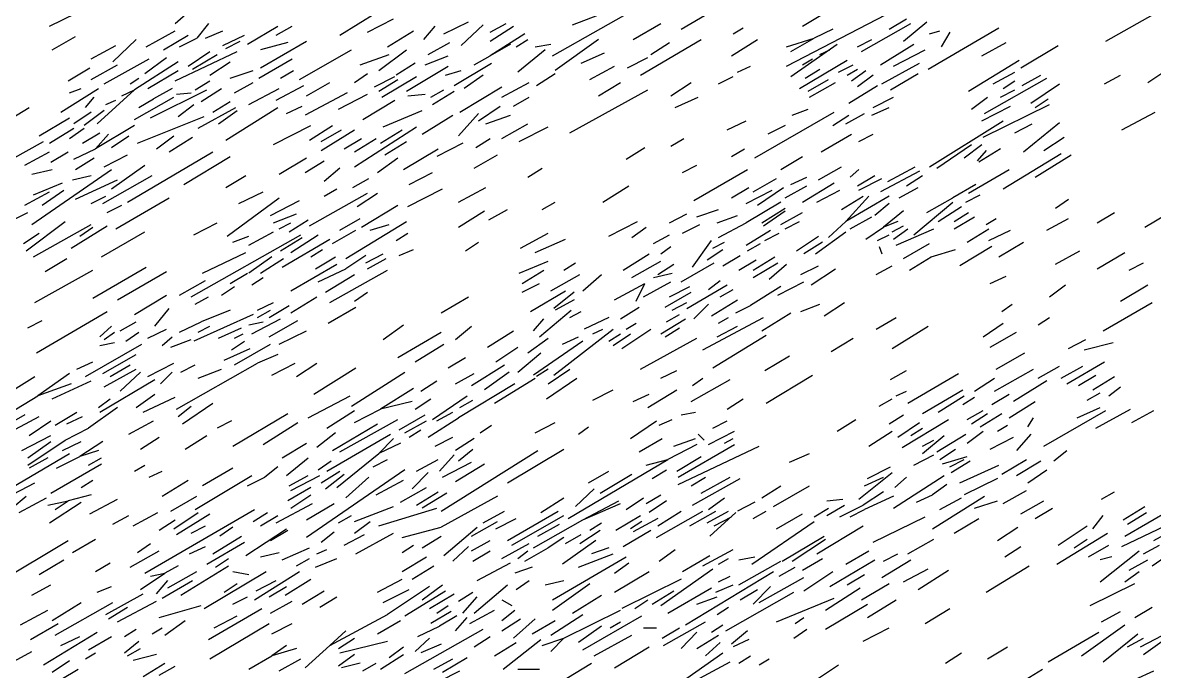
# Model space of a CAD drawing. Extents: x 0 to 599, y 0 to 600.
# Drawn here: x 76.6 to 219.8, y 316.1 to 398.3 of the extents above; entities that cross this region are included whole.
import ezdxf

# ---------------------------------------------------------------- set-up
doc = ezdxf.new("R2010")
doc.units = 0
doc.header["$MEASUREMENT"] = 0
doc.layers.add('LIMESTONE_FSET1', color=166, linetype='CONTINUOUS')

msp = doc.modelspace()

# ---------------------------------------------------------------- linework, layer by layer
at = {"layer": 'LIMESTONE_FSET1'}
for p, q in [((79.94, 397.82), (86.71, 401.19)), ((159.88, 397.44), (167.2, 401.75)), ((95.85, 398.19), (98.23, 400.25)), ((116.71, 396.69), (123.66, 401)), ((143.6, 394.07), (155.85, 401)), ((146.16, 398), (152.01, 400.25)), ((213.66, 395.94), (220.61, 399.88)), ((100.06, 398.19), (98.6, 396.32)), ((120.18, 397.07), (123.48, 398.75)), ((129.88, 396.88), (132.99, 398.38)), ((135.73, 397.07), (137.74, 398.19)), ((153.84, 396.13), (157.32, 398.19)), ((173.23, 392.76), (185.85, 399.31)), ((175.24, 397.82), (177.99, 399.5)), ((182.74, 394.63), (188.96, 398.19)), ((186.22, 397.44), (188.41, 398.75)), ((188.05, 395.94), (190.98, 398.38)), ((92.2, 395.2), (95.85, 397.25)), ((99.7, 396.32), (101.89, 397.25)), ((105, 395.57), (108.84, 397.82)), ((108.66, 396.69), (110.67, 397.82)), ((122.74, 395.2), (126.04, 397.25)), ((127.32, 396.13), (128.78, 397.82)), ((132.07, 395.38), (134.82, 398)), ((135.73, 395.94), (138.66, 397.82)), ((140.12, 396.88), (135.73, 394.07)), ((166.46, 396.88), (167.74, 397.63)), ((179.09, 397.44), (176.71, 396.32)), ((191.16, 392.39), (200.12, 397.63)), ((191.34, 396.88), (192.62, 397.25)), ((193.9, 397.07), (192.8, 395.2)), ((80.3, 394.82), (83.23, 396.51)), ((85.24, 393.7), (88.35, 395.38)), ((87.99, 393.32), (90.91, 396.13)), ((94.39, 394.82), (97.5, 396.69)), ((96.4, 395.2), (98.6, 396.32)), ((101.89, 395.38), (104.63, 396.69)), ((102.26, 395.01), (104.09, 395.94)), ((106.65, 392.57), (112.5, 395.94)), ((110.12, 395.76), (106.65, 394.82)), ((127.87, 394.26), (130.61, 395.76)), ((138.29, 395.57), (135.73, 394.07)), ((139.02, 395.2), (140.49, 396.13)), ((141.4, 395.2), (143.41, 395.57)), ((149.45, 396.13), (143.96, 392.2)), ((154.76, 391.64), (162.44, 396.13)), ((156.04, 394.26), (158.41, 395.76)), ((166.28, 394.07), (169.57, 396.13)), ((173.23, 395.2), (176.71, 396.32)), ((173.78, 394.63), (176.71, 396.32)), ((173.78, 391.45), (179.63, 395.57)), ((182.2, 395.2), (184.02, 396.13)), ((185.12, 392.95), (189.33, 395.57)), ((197.93, 394.07), (201.04, 395.76)), ((202.87, 392.57), (207.62, 395.38)), ((95.85, 390.89), (103.72, 394.63)), ((97.5, 392.76), (100.24, 394.63)), ((98.05, 392.39), (101.16, 394.26)), ((111.59, 391.08), (118.17, 394.82)), ((119.27, 392.95), (122.93, 394.26)), ((121.65, 392.2), (125.12, 394.82)), ((127.5, 392.95), (130.43, 394.07)), ((133.72, 392.95), (135.73, 394.07)), ((142.68, 394.82), (139.21, 392.01)), ((147.26, 393.14), (150.18, 394.45)), ((177.44, 394.26), (178.72, 394.82)), ((186.77, 392.76), (190.79, 394.82)), ((82.32, 390.89), (85.06, 392.57)), ((85.24, 391.08), (88.54, 392.95)), ((86.89, 390.51), (92.56, 393.7)), ((96.22, 393.32), (90.73, 389.77)), ((92.01, 391.83), (94.76, 393.88)), ((100.24, 391.64), (102.8, 393.32)), ((106.46, 391.26), (110.67, 393.7)), ((126.22, 393.14), (123.84, 391.64)), ((125.12, 389.58), (130.43, 392.76)), ((131.16, 390.33), (135.91, 393.14)), ((148.35, 391.08), (151.46, 392.76)), ((153.11, 392.57), (155.67, 393.88)), ((167.01, 392.01), (168.66, 392.76)), ((174.88, 389.95), (180.91, 393.51)), ((175.24, 392.95), (176.52, 393.7)), ((179.82, 392.01), (181.65, 392.95)), ((185.3, 390.51), (190.06, 393.14)), ((196.28, 389.58), (202.68, 393.51)), ((218.96, 390.7), (222.62, 393.14)), ((90.18, 390.51), (91.28, 391.26)), ((92.38, 389.95), (96.22, 392.2)), ((102.8, 391.26), (105.73, 392.2)), ((109.21, 391.26), (110.85, 392.2)), ((118.54, 390.7), (120.18, 391.83)), ((121.1, 390.14), (123.66, 391.45)), ((121.65, 389.58), (124.02, 391.08)), ((122.01, 388.83), (126.4, 391.45)), ((130.06, 391.64), (132.07, 392.2)), ((134.82, 391.64), (132.44, 389.95)), ((141.59, 390.33), (143.96, 391.83)), ((164.63, 390.51), (166.46, 391.45)), ((175.61, 391.26), (177.44, 392.39)), ((175.98, 389.58), (178.54, 391.08)), ((180.91, 391.64), (182.2, 392.39)), ((181.46, 390.89), (183.29, 392.2)), ((184.21, 391.64), (182.2, 390.14)), ((186.4, 389.77), (189.88, 391.83)), ((198.29, 386.77), (206.16, 391.26)), ((199.39, 390.51), (202.13, 392.01)), ((203.05, 390.33), (205.43, 391.64)), ((213.48, 390.51), (215.49, 391.64)), ((81.4, 386.96), (86.16, 389.95)), ((82.5, 389.39), (83.96, 389.95)), ((85.98, 385.46), (90.73, 389.77)), ((89.09, 389.02), (90.73, 389.77)), ((92.74, 386.21), (99.88, 389.77)), ((95.49, 389.95), (93.11, 388.64)), ((98.41, 389.77), (100.24, 390.89)), ((99.15, 388.27), (101.71, 389.95)), ((103.35, 389.39), (105.73, 390.7)), ((105.18, 387.89), (109.02, 389.95)), ((108.66, 388.46), (112.13, 390.33)), ((112.5, 389.02), (115.43, 390.7)), ((128.23, 388.83), (129.88, 389.77)), ((131.89, 386.96), (137.2, 390.14)), ((137.2, 388.83), (140.67, 390.7)), ((145.79, 384.34), (155.67, 389.77)), ((149.45, 389.02), (152.2, 390.7)), ((158.6, 389.02), (161.16, 390.7)), ((176.16, 388.83), (179.45, 390.7)), ((181.1, 388.08), (184.76, 390.33)), ((200.3, 388.83), (202.13, 389.77)), ((200.67, 389.95), (202.13, 390.89)), ((204.15, 388.08), (207.8, 390.51)), ((84.51, 387.52), (85.61, 388.83)), ((87.07, 387.89), (88.35, 388.46)), ((90.73, 386.02), (95.67, 388.83)), ((91.28, 387.52), (93.11, 388.64)), ((96.04, 389.2), (97.87, 389.39)), ((100.61, 386.96), (102.8, 388.27)), ((117.62, 389.39), (112.32, 386.58)), ((116.52, 387.33), (120.18, 389.2)), ((119.63, 386.02), (123.66, 388.46)), ((125.3, 389.02), (127.5, 389.2)), ((128.41, 387.89), (131.16, 389.58)), ((138.66, 387.71), (140.67, 388.83)), ((159.15, 387.52), (162.07, 388.83)), ((184.21, 387.52), (186.77, 388.83)), ((196.65, 387.33), (198.66, 388.83)), ((204.7, 387.52), (206.34, 388.64)), ((71.52, 383.96), (77.38, 387.52)), ((85.24, 386.96), (83.05, 385.46)), ((86.89, 387.15), (84.33, 385.27)), ((96.22, 386.4), (98.23, 387.89)), ((98.78, 384.9), (103.54, 387.52)), ((101.34, 385.46), (103.72, 387.15)), ((102.26, 383.4), (108.84, 387.52)), ((109.94, 386.77), (111.95, 387.71)), ((122.2, 385.09), (127.13, 387.15)), ((131.71, 383.96), (134.27, 386.77)), ((134.27, 385.83), (137.01, 387.71)), ((169.21, 381.15), (179.27, 386.96)), ((173.96, 386.58), (175.98, 387.33)), ((180.73, 385.46), (183.11, 386.77)), ((184.02, 386.58), (186.22, 387.52)), ((197.93, 385.83), (201.59, 387.71)), ((198.11, 383.78), (206.52, 387.89)), ((215.67, 384.71), (219.88, 386.96)), ((78.66, 383.96), (82.5, 386.21)), ((91.1, 383.03), (99.51, 386.4)), ((127.13, 384.15), (130.98, 386.58)), ((135.18, 385.46), (138.29, 386.58)), ((137.2, 383.59), (140.49, 385.46)), ((165.73, 384.71), (168.11, 385.83)), ((179.09, 385.27), (181.1, 386.58)), ((191.34, 380.03), (200.67, 385.83)), ((202.13, 384.34), (204.33, 385.46)), ((203.23, 381.9), (207.8, 385.65)), ((79.94, 383.03), (83.05, 384.9)), ((82.5, 383.59), (84.33, 384.9)), ((84.15, 383.03), (86.34, 384.34)), ((90.73, 385.27), (85.79, 382.28)), ((85.79, 382.28), (87.44, 384.15)), ((87.8, 382.46), (90, 383.96)), ((93.48, 382.28), (95.67, 383.96)), ((108.29, 382.84), (113.05, 385.27)), ((112.87, 383.4), (115.79, 385.27)), ((114.33, 382.09), (118.54, 384.71)), ((114.33, 383.21), (116.89, 384.71)), ((118.54, 380.03), (126.4, 385.09)), ((121.83, 383.03), (124.57, 384.71)), ((139.39, 383.21), (143.05, 385.09)), ((173.05, 385.27), (170.85, 384.15)), ((177.62, 381.9), (181.46, 384.15)), ((182.38, 383.21), (184.21, 384.15)), ((75.18, 380.97), (79.21, 383.21)), ((95.12, 381.9), (98.05, 383.78)), ((117.26, 382.28), (119.45, 383.59)), ((118.54, 381.9), (121.28, 383.59)), ((122.38, 381.53), (125.12, 383.21)), ((132.26, 383.03), (128.96, 381.34)), ((133.9, 382.46), (135.73, 383.59)), ((152.93, 380.97), (155.3, 382.46)), ((158.6, 382.65), (160.24, 383.59)), ((192.26, 379.84), (196.65, 382.84)), ((195.73, 381.15), (197.93, 382.84)), ((205.79, 382.09), (208.35, 383.78)), ((76.83, 380.22), (79.94, 381.9)), ((80.12, 380.59), (82.32, 381.9)), ((83.05, 380.97), (85.79, 382.28)), ((83.23, 379.66), (85.61, 381.15)), ((86.89, 380.03), (89.82, 381.53)), ((89.82, 375.54), (100.61, 381.9)), ((96.95, 377.78), (102.8, 381.34)), ((109.02, 379.1), (112.5, 381.15)), ((121.46, 379.28), (124.02, 381.15)), ((124.76, 379.66), (129.15, 382.28)), ((133.72, 379.84), (136.65, 381.53)), ((166.28, 381.34), (167.93, 382.28)), ((172.5, 379.66), (175.24, 381.34)), ((198.48, 382.09), (197.38, 380.78)), ((200.3, 382.28), (197.56, 380.59)), ((200.67, 377.22), (207.99, 381.72)), ((204.7, 378.72), (209.27, 381.53)), ((77.74, 372.73), (87.8, 379.66)), ((77.74, 379.1), (80.3, 379.66)), ((87.8, 377.22), (92.01, 380.22)), ((112.32, 379.28), (114.7, 380.78)), ((116.71, 379.84), (114.7, 378.16)), ((140.49, 378.72), (142.32, 379.84)), ((160.06, 379.28), (161.89, 380.22)), ((161.52, 375.73), (168.29, 379.66)), ((177.26, 378.35), (180.18, 380.03)), ((181.28, 378.72), (182.38, 379.66)), ((186.04, 378.16), (189.51, 380.03)), ((196.28, 376.66), (201.4, 379.66)), ((82.87, 378.35), (85.24, 378.91)), ((83.23, 375.91), (88.54, 378.35)), ((86.71, 375.35), (92.93, 378.91)), ((102.26, 377.41), (104.82, 378.91)), ((118.35, 377.41), (120.37, 378.53)), ((125.49, 377.78), (128.41, 379.28)), ((169.02, 376.85), (171.95, 378.53)), ((173.78, 377.78), (175.79, 378.72)), ((182.2, 377.6), (184.39, 378.91)), ((182.38, 377.04), (185.3, 378.53)), ((190.06, 379.47), (185.12, 376.85)), ((188.41, 377.6), (190.43, 378.91)), ((76.83, 375.16), (79.94, 376.85)), ((77.93, 376.47), (81.59, 377.97)), ((79.02, 375.16), (81.77, 377.04)), ((103.9, 375.35), (107.01, 376.85)), ((114.7, 376.29), (116.34, 377.22)), ((125.3, 374.98), (129.7, 377.22)), ((131.71, 375.54), (135.18, 377.41)), ((150, 375.54), (153.29, 377.6)), ((166.28, 376.1), (168.48, 377.41)), ((168.11, 375.35), (171.4, 377.04)), ((169.57, 375.16), (172.87, 377.41)), ((173.05, 376.1), (175.79, 377.6)), ((175.24, 375.54), (179.27, 377.97)), ((177.07, 375.54), (180, 377.04)), ((187.5, 376.1), (189.88, 377.41)), ((197.2, 377.78), (194.27, 376.1)), ((85.24, 375.35), (87.07, 376.29)), ((88.35, 372.17), (95.12, 376.1)), ((102.44, 371.23), (109.02, 376.1)), ((107.93, 373.85), (111.59, 375.73)), ((112.87, 372.54), (120.18, 376.66)), ((118.9, 374.98), (121.46, 376.66)), ((142.32, 374.6), (143.96, 375.54)), ((172.5, 375.54), (168.11, 372.92)), ((180.18, 374.6), (182.93, 376.29)), ((183.66, 376.29), (180.73, 373.1)), ((186.22, 376.29), (180.73, 373.1)), ((186.22, 375.35), (184.39, 373.85)), ((189.33, 371.42), (194.27, 375.54)), ((190.98, 374.23), (194.27, 376.1)), ((195.91, 375.54), (197.74, 376.47)), ((207.26, 374.79), (208.9, 375.91)), ((75.37, 373.29), (77.2, 374.23)), ((87.26, 374.23), (89.09, 375.16)), ((108.29, 372.92), (111.22, 374.04)), ((119.45, 372.36), (124.02, 375.16)), ((131.71, 372.36), (135, 374.42)), ((135.55, 373.29), (137.93, 374.6)), ((158.41, 372.92), (160.61, 374.04)), ((161.89, 373.67), (164.63, 374.6)), ((164.45, 372.92), (167.01, 373.85)), ((170.12, 372.92), (173.05, 374.79)), ((170.3, 372.54), (173.05, 374.42)), ((172.5, 372.73), (175.24, 374.23)), ((188.05, 374.42), (185.49, 372.36)), ((192.44, 373.1), (195.37, 374.98)), ((194.45, 373.1), (196.28, 374.23)), ((212.56, 372.92), (214.76, 374.23)), ((218.6, 372.36), (222.62, 374.79)), ((77.01, 369.36), (81.95, 373.1)), ((77.93, 368.61), (85.24, 372.73)), ((82.68, 369.73), (87.26, 372.54)), ((98.23, 371.42), (101.16, 372.92)), ((109.02, 372.17), (110.49, 372.92)), ((110.3, 371.79), (112.68, 373.29)), ((116.71, 371.98), (119.27, 373.48)), ((117.44, 368.42), (125.12, 373.1)), ((120.55, 371.98), (122.93, 372.73)), ((150.73, 371.23), (154.39, 373.1)), ((160.06, 371.61), (162.26, 372.73)), ((164.63, 371.05), (168.11, 372.92)), ((173.05, 372.17), (174.88, 373.1)), ((178.54, 371.05), (180.73, 373.1)), ((181.28, 372.17), (184.02, 373.67)), ((187.32, 373.1), (185.49, 372.36)), ((186.59, 371.79), (188.05, 372.54)), ((194.45, 372.17), (197.01, 373.67)), ((198.48, 372.73), (199.76, 373.48)), ((206.16, 371.98), (208.9, 373.48)), ((76.65, 370.3), (78.66, 371.61)), ((83.78, 371.23), (85.43, 372.36)), ((86.52, 368.61), (92.01, 371.79)), ((97.87, 363.56), (111.77, 371.42)), ((103.17, 370.48), (105.18, 371.23)), ((105.18, 370.11), (108.29, 371.79)), ((109.21, 369.36), (111.95, 371.05)), ((110.49, 369.17), (113.96, 371.42)), ((115.79, 370.3), (118.72, 371.98)), ((123.84, 370.67), (125.3, 371.61)), ((139.57, 369.73), (143.05, 371.61)), ((153.66, 371.05), (155.49, 372.36)), ((156.4, 370.3), (158.41, 371.42)), ((168.11, 370.11), (171.22, 371.98)), ((170.49, 370.67), (172.32, 371.61)), ((174.51, 369.36), (177.26, 371.23)), ((176.89, 368.99), (180.73, 371.79)), ((183.29, 370.86), (185.49, 372.36)), ((184.76, 370.67), (186.22, 371.42)), ((186.77, 370.86), (188.6, 372.17)), ((187.13, 370.11), (191.89, 372.17)), ((196.1, 370.48), (198.84, 372.17)), ((198.84, 370.67), (201.59, 371.98)), ((109.39, 367.3), (115.43, 370.86)), ((113.05, 368.61), (114.51, 369.55)), ((124.21, 368.8), (126.04, 369.55)), ((132.62, 369.36), (134.27, 370.48)), ((141.4, 369.17), (145.24, 370.86)), ((157.32, 368.99), (158.6, 369.92)), ((161.34, 367.3), (163.72, 370.67)), ((163.17, 368.24), (165.18, 369.55)), ((163.9, 369.73), (165.37, 370.48)), ((168.29, 369.36), (169.94, 370.3)), ((177.8, 370.48), (175.43, 368.99)), ((184.94, 369.92), (185.3, 368.99)), ((188.05, 368.42), (191.34, 370.3)), ((191.52, 368.61), (194.63, 369.55)), ((199.21, 369.92), (195.18, 367.49)), ((200.12, 368.61), (203.23, 370.48)), ((79.39, 366.74), (82.13, 368.42)), ((99.33, 366.55), (104.82, 369.17)), ((108.11, 368.61), (105.18, 366.55)), ((106.65, 366.55), (109.57, 368.42)), ((113.6, 367.11), (116.16, 368.61)), ((120, 368.8), (117.44, 367.11)), ((120, 367.86), (122.2, 368.99)), ((120.18, 367.11), (122.56, 368.42)), ((152.56, 366.93), (155.85, 368.99)), ((165.18, 367.49), (167.38, 368.8)), ((167.2, 366.93), (169.39, 368.24)), ((169.02, 366.93), (171.77, 368.61)), ((188.78, 366.93), (191.52, 368.61)), ((207.26, 367.68), (210.37, 369.36)), ((212.56, 367.11), (216.04, 369.17)), ((78.11, 362.81), (85.43, 366.93)), ((85.43, 363.37), (92.2, 367.3)), ((88.54, 363.18), (94.76, 366.74)), ((110.49, 364.31), (116.34, 367.68)), ((113.96, 365.43), (117.44, 367.11)), ((115.43, 362.81), (122.74, 366.93)), ((139.39, 366.55), (143.05, 368.05)), ((139.76, 365.24), (142.5, 366.93)), ((145.06, 366.93), (146.52, 367.86)), ((153.66, 365.99), (157.32, 368.05)), ((156.95, 366.37), (158.96, 367.68)), ((159.88, 365.43), (164.09, 367.86)), ((169.02, 365.99), (172.13, 367.86)), ((171.04, 365.8), (173.23, 367.68)), ((175.06, 366.37), (177.26, 367.49)), ((176.34, 365.05), (179.45, 367.11)), ((184.57, 366.37), (186.59, 367.49)), ((216.59, 366.93), (218.41, 367.86)), ((96.4, 363.74), (99.7, 365.62)), ((102.8, 365.24), (105, 366.55)), ((105.55, 365.05), (107.01, 365.99)), ((114.88, 364.12), (118.54, 366.37)), ((139.76, 364.12), (141.95, 365.24)), ((143.41, 364.31), (147.07, 366.37)), ((147.44, 364.31), (149.82, 366.37)), ((151.46, 363.18), (155.3, 365.24)), ((154.21, 363), (155.3, 365.24)), ((155.12, 363.56), (158.6, 365.43)), ((156.4, 365.99), (158.78, 366.55)), ((163.35, 364.49), (164.82, 365.62)), ((172.13, 363.74), (175.43, 365.43)), ((199.02, 365.24), (201.04, 366.18)), ((101.71, 363.74), (103.35, 364.87)), ((118.54, 363), (120.18, 364.12)), ((140.85, 361.68), (145.24, 364.31)), ((146.34, 364.12), (143.78, 362.06)), ((157.87, 362.25), (161.16, 364.12)), ((158.41, 363.56), (160.98, 364.87)), ((160.61, 362.06), (165.73, 365.05)), ((164.82, 363.56), (166.46, 364.49)), ((172.5, 364.87), (168.66, 362.43)), ((206.52, 363.56), (208.54, 365.05)), ((215.49, 363), (218.96, 365.05)), ((90.73, 361.31), (94.76, 363.74)), ((98.41, 362.62), (100.06, 363.56)), ((106.28, 361.87), (108.29, 362.81)), ((107.74, 360.94), (110.3, 362.43)), ((110.49, 361.5), (113.78, 363.56)), ((129.51, 361.5), (132.99, 363.56)), ((146.34, 363.18), (143.96, 361.87)), ((158.78, 361.87), (160.61, 362.81)), ((161.52, 360.75), (163.35, 362.62)), ((163.72, 361.12), (167.01, 363.18)), ((166.83, 361.5), (168.66, 362.43)), ((175.06, 361.68), (177.44, 362.62)), ((177.99, 361.12), (180.55, 362.81)), ((200.49, 361.68), (201.77, 362.62)), ((213.29, 359.25), (219.51, 362.81)), ((78.29, 356.44), (87.26, 361.68)), ((93.29, 359.81), (95.12, 362.06)), ((105.73, 361.31), (98.23, 357.94)), ((102.8, 361.87), (99.15, 360.37)), ((106.28, 360.94), (107.93, 361.87)), ((115.24, 360.19), (118.72, 362.25)), ((141.95, 358.5), (145.98, 361.87)), ((145.79, 360.94), (147.26, 361.68)), ((152.2, 360.75), (154.57, 362.25)), ((158.05, 360.37), (159.7, 361.31)), ((170.12, 359.25), (173.78, 361.5)), ((77.2, 359.63), (79.02, 360.56)), ((86.34, 358.5), (87.8, 359.81)), ((88.9, 359.25), (90.91, 360.37)), ((96.4, 359.06), (99.15, 360.37)), ((98.78, 359.06), (100.24, 359.81)), ((101.34, 358.32), (104.27, 359.63)), ((105.18, 360), (107.01, 360.37)), ((105.55, 358.88), (109.21, 360.75)), ((107.74, 358.5), (111.4, 360.56)), ((122.2, 358.13), (124.76, 360)), ((131.34, 358.13), (133.35, 359.81)), ((141.22, 359.25), (142.5, 360.75)), ((150.73, 360.94), (147.62, 359.44)), ((152.93, 359.44), (154.21, 360.19)), ((157.32, 358.88), (160.43, 360.75)), ((157.87, 358.5), (159.7, 359.63)), ((162.62, 356.82), (170.3, 360.94)), ((164.45, 358.5), (167.01, 359.81)), ((164.63, 360.19), (165.91, 360.94)), ((184.57, 359.44), (187.13, 360.94)), ((186.59, 357), (191.16, 359.81)), ((198.11, 358.5), (200.67, 360.19)), ((205.06, 360), (206.52, 360.94)), ((86.89, 358.13), (88.17, 359.06)), ((89.63, 357.94), (91.28, 359.06)), ((92.38, 358.32), (94.76, 359.44)), ((94.21, 357.38), (95.49, 358.5)), ((95.3, 357.19), (97.87, 358.13)), ((103.35, 358.32), (104.45, 358.88)), ((109.02, 357.57), (112.5, 359.25)), ((124.02, 355.88), (129.51, 359.06)), ((135.37, 357.19), (138.66, 359.25)), ((140.49, 356.44), (143.05, 358.32)), ((143.78, 353.63), (151.28, 359.44)), ((144.88, 357.57), (146.89, 358.5)), ((148.72, 358.88), (150, 359.44)), ((150.73, 357.94), (152.2, 358.88)), ((151.28, 357.38), (153.48, 358.88)), ((152.38, 357), (156.04, 359.44)), ((154.76, 354.38), (161.89, 358.32)), ((163.9, 354.57), (170.67, 358.69)), ((178.9, 356.63), (181.65, 358.32)), ((199.02, 357.19), (202.32, 359.06)), ((208.9, 357), (211.1, 358.13)), ((84.51, 353.45), (91.65, 357.57)), ((86.34, 357.38), (88.17, 357.75)), ((102.07, 355.51), (105.37, 357)), ((102.99, 356.82), (104.63, 357.94)), ((103.35, 354.95), (107.93, 357.57)), ((126.22, 355.32), (129.88, 357.57)), ((136.46, 355.32), (139.21, 357.19)), ((147.44, 357.94), (141.22, 353.63)), ((210.91, 356.82), (214.57, 357.75)), ((83.41, 354.38), (85.43, 355.32)), ((86.71, 353.82), (90.91, 356.26)), ((108.84, 356.26), (106.28, 355.13)), ((130.43, 354.57), (132.62, 355.88)), ((139.21, 354.01), (142.13, 356.44)), ((170.49, 354.2), (173.6, 356.07)), ((199.76, 354.38), (203.41, 356.44)), ((208.72, 352.51), (213.48, 355.32)), ((82.5, 353.82), (78.48, 351.01)), ((86.89, 352.14), (90.91, 354.38)), ((87.62, 353.45), (90.18, 354.95)), ((88.9, 351.58), (91.46, 354.01)), ((92.38, 353.45), (95.67, 355.13)), ((94.02, 352.51), (95.49, 354.01)), ((96.04, 349.33), (106.28, 355.13)), ((96.59, 354.01), (98.41, 354.95)), ((98.78, 353.26), (101.71, 354.38)), ((108.11, 353.63), (111.04, 355.13)), ((111.22, 353.45), (113.78, 355.13)), ((113.41, 351.2), (118.72, 354.57)), ((118.17, 349.7), (124.94, 354.01)), ((131.34, 352.51), (133.72, 353.82)), ((133.35, 352.32), (137.56, 354.95)), ((138.11, 354.01), (135, 351.76)), ((143.05, 354.38), (141.59, 353.45)), ((143.05, 352.51), (145.79, 354.38)), ((157.32, 353.26), (159.33, 354.2)), ((186.4, 353.07), (188.41, 354.2)), ((188.6, 350.08), (195, 353.82)), ((199.57, 351.58), (204.51, 354.38)), ((205.06, 353.26), (207.8, 354.76)), ((207.99, 353.26), (210.73, 354.76)), ((73.54, 350.64), (78.11, 353.45)), ((82.68, 352.51), (78.48, 351.01)), ((80.3, 350.64), (85.24, 352.89)), ((86.34, 348.95), (93.29, 353.07)), ((126.95, 351.58), (128.96, 352.89)), ((138.84, 352.51), (131.71, 348.21)), ((136.28, 350.08), (141.4, 353.26)), ((142.87, 350.64), (146.71, 353.26)), ((161.16, 350.27), (166.1, 353.07)), ((161.34, 352.32), (162.62, 353.26)), ((170.67, 350.08), (176.52, 353.63)), ((197.01, 351.58), (199.57, 353.26)), ((206.16, 352.89), (201.95, 350.27)), ((210.18, 352.32), (212.38, 353.63)), ((212.01, 351.76), (214.76, 353.45)), ((74.82, 348.77), (78.48, 351.01)), ((90.91, 349.52), (93.29, 351.2)), ((112.68, 348.21), (117.99, 351.01)), ((126.04, 351.95), (121.83, 349.33)), ((128.41, 348.02), (132.8, 351.01)), ((148.72, 350.45), (151.28, 351.76)), ((153.84, 350.27), (155.85, 351.2)), ((155.67, 349.52), (159.33, 351.76)), ((187.13, 351.01), (188.41, 351.58)), ((190.43, 348.77), (195.55, 351.76)), ((192.44, 348.95), (195.73, 351.01)), ((199.21, 349.89), (201.4, 351.2)), ((211.28, 350.45), (212.93, 351.39)), ((214.02, 351.01), (215.49, 352.14)), ((88.54, 349.52), (84.88, 346.9)), ((86.16, 349.52), (87.62, 350.64)), ((91.83, 348.95), (95.85, 350.83)), ((96.22, 348.39), (97.87, 349.7)), ((96.77, 347.46), (100.61, 350.08)), ((125.85, 350.27), (121.83, 349.33)), ((126.22, 349.33), (128.23, 350.64)), ((131.89, 349.52), (133.54, 350.45)), ((165.73, 349.33), (167.74, 350.64)), ((184.94, 349.7), (186.59, 350.64)), ((195.55, 349.89), (197.01, 350.83)), ((201.4, 348.21), (204.7, 350.27)), ((210, 348.21), (212.93, 349.52)), ((76.83, 348.58), (71.89, 345.77)), ((74.45, 346.15), (78.66, 348.39)), ((80.67, 347.27), (83.41, 348.95)), ((82.13, 347.46), (84.15, 348.39)), ((103.17, 344.65), (110.12, 348.77)), ((115.06, 346.9), (118.54, 349.14)), ((118.54, 347.64), (121.83, 349.33)), ((124.21, 346.71), (127.5, 348.58)), ((127.87, 345.77), (131.71, 348.21)), ((128.96, 347.83), (130.98, 348.95)), ((159.88, 348.58), (161.71, 348.95)), ((186.22, 347.46), (188.05, 348.58)), ((196.1, 348.02), (198.11, 349.14)), ((196.65, 347.46), (198.66, 348.77)), ((197.74, 347.08), (200.49, 348.77)), ((203.78, 347.08), (204.51, 348.21)), ((205.79, 344.65), (213.66, 349.14)), ((212.38, 346.9), (216.77, 349.33)), ((216.95, 347.64), (219.7, 349.14)), ((77.38, 345.96), (80.12, 347.83)), ((81.95, 345.4), (84.88, 346.9)), ((90, 346.15), (93.11, 347.83)), ((102.99, 347.83), (101.16, 346.9)), ((107.01, 344.84), (111.4, 347.64)), ((115.79, 344.09), (121.46, 347.46)), ((116.71, 343.9), (124.02, 348.02)), ((124.94, 346.33), (127.68, 347.83)), ((125.49, 345.77), (126.95, 346.71)), ((134.45, 346.33), (135.91, 347.27)), ((141.4, 346.33), (143.96, 347.64)), ((146.89, 346.15), (148.17, 347.08)), ((153.48, 345.59), (156.77, 347.83)), ((157.13, 347.27), (158.78, 348.02)), ((163.9, 346.9), (165.73, 347.83)), ((179.63, 346.52), (182.01, 348.02)), ((187.32, 345.77), (190.06, 347.64)), ((187.87, 344.46), (193.72, 348.02)), ((188.96, 345.96), (190.43, 346.9)), ((199.94, 346.52), (201.22, 347.27)), ((76.46, 344.09), (80.12, 345.96)), ((77.2, 342.22), (81.95, 345.4)), ((77.2, 343.15), (80.12, 345.21)), ((81.59, 344.09), (83.96, 345.21)), ((86.71, 345.21), (83.78, 343.34)), ((91.46, 344.27), (93.84, 345.77)), ((97.13, 344.27), (99.88, 345.96)), ((116.16, 346.33), (113.78, 344.46)), ((115.06, 341.47), (123.11, 346.15)), ((123.48, 345.59), (121.65, 343.71)), ((128.78, 344.65), (130.98, 345.77)), ((133.72, 345.59), (131.34, 344.09)), ((154.57, 343.9), (157.5, 345.59)), ((158.96, 344.65), (161.71, 345.59)), ((162.07, 346.15), (162.8, 345.4)), ((163.35, 344.84), (166.65, 346.52)), ((165.37, 345.02), (166.46, 345.59)), ((183.66, 344.65), (186.59, 346.52)), ((190.43, 343.71), (193.17, 345.96)), ((190.43, 344.65), (191.89, 345.4)), ((192.26, 343.9), (195.91, 346.15)), ((196.1, 345.02), (198.11, 346.52)), ((199.02, 344.27), (201.95, 345.77)), ((204.15, 346.15), (202.32, 344.09)), ((86.16, 344.09), (83.78, 343.34)), ((109.39, 343.15), (112.5, 345.02)), ((124.39, 345.02), (121.65, 343.71)), ((129.51, 336.41), (141.77, 344.09)), ((131.71, 342.78), (133.54, 344.27)), ((137.93, 339.97), (145.06, 344.27)), ((161.89, 344.84), (158.23, 342.96)), ((159.51, 340.72), (166.65, 344.84)), ((159.51, 339.78), (169.76, 344.65)), ((192.62, 342.96), (194.63, 344.27)), ((207.07, 342.78), (208.72, 344.09)), ((74.27, 338.85), (82.5, 343.71)), ((79.76, 343.15), (77.38, 341.84)), ((80.12, 338.66), (86.52, 342.4)), ((80.85, 341.84), (83.78, 343.34)), ((84.88, 342.22), (86.52, 343.15)), ((109.94, 340.9), (112.68, 343.15)), ((113.96, 341.65), (115.61, 342.78)), ((116.34, 339.41), (121.65, 343.71)), ((120.91, 342.03), (122.74, 342.96)), ((126.4, 341.47), (129.15, 342.96)), ((129.33, 341.47), (131.16, 343.53)), ((129.7, 340.72), (133.35, 342.59)), ((131.34, 340.16), (135, 342.4)), ((145.61, 335.48), (158.23, 342.96)), ((155.49, 342.22), (158.23, 342.96)), ((159.33, 341.47), (162.44, 343.34)), ((173.6, 342.59), (176.16, 343.71)), ((189.33, 342.22), (191.89, 343.53)), ((192.99, 342.4), (196.1, 343.34)), ((193.9, 342.03), (195.73, 342.96)), ((194.09, 341.28), (196.46, 342.78)), ((200.49, 341.09), (203.6, 342.96)), ((202.32, 340.9), (205.43, 342.78)), ((90.73, 341.47), (92.01, 342.22)), ((92.56, 340.72), (94.21, 341.47)), ((98.41, 336.6), (105.55, 340.9)), ((103.17, 341.84), (99.33, 339.59)), ((108.84, 342.03), (107.2, 340.72)), ((110.3, 339.59), (112.68, 340.9)), ((110.49, 339.03), (114.15, 340.9)), ((124.94, 341.65), (112.5, 333.04)), ((114.33, 339.97), (116.71, 341.47)), ((114.88, 339.22), (117.26, 341.09)), ((125.85, 339.22), (127.87, 341.28)), ((148.17, 339.97), (150.73, 341.47)), ((149.63, 338.66), (153.66, 341.09)), ((156.22, 340.53), (158.05, 341.65)), ((182.38, 337.91), (186.59, 341.28)), ((183.48, 340.53), (186.4, 342.03)), ((186.77, 336.79), (193.17, 340.9)), ((195.18, 339.97), (200.12, 342.22)), ((203.78, 339.97), (206.16, 341.65)), ((74.45, 338.1), (78.11, 339.97)), ((83.96, 339.41), (85.43, 340.34)), ((94.21, 338.28), (97.5, 340.34)), ((105, 339.59), (107.2, 340.72)), ((117.44, 338.1), (120.37, 340.72)), ((121.28, 338.47), (124.76, 340.34)), ((161.16, 339.59), (162.99, 340.72)), ((161.34, 337.16), (167.38, 340.53)), ((162.44, 338.66), (166.1, 340.72)), ((170.12, 338.1), (172.5, 339.59)), ((171.59, 336.97), (176.16, 339.59)), ((183.11, 339.59), (185.49, 340.72)), ((186.95, 339.41), (188.41, 340.72)), ((193.54, 339.78), (191.71, 338.47)), ((199.94, 340.53), (195.73, 338.47)), ((75.18, 336.79), (77.01, 338.28)), ((76.1, 336.22), (79.57, 338.1)), ((85.24, 338.47), (82.32, 337.72)), ((95.3, 336.41), (98.6, 338.28)), ((113.05, 339.41), (110.12, 337.72)), ((110.49, 336.79), (113.05, 338.47)), ((124.39, 337.54), (127.68, 339.41)), ((126.4, 337.16), (129.15, 338.85)), ((130.24, 338.66), (127.13, 336.79)), ((136.65, 338.28), (129.51, 334.35)), ((142.13, 336.22), (145.06, 338.1)), ((146.52, 336.97), (148.9, 339.22)), ((152.93, 336.6), (155.12, 338.1)), ((155.49, 337.35), (157.32, 338.47)), ((163.35, 336.6), (165.37, 338.1)), ((185.49, 338.85), (182.93, 337.16)), ((186.77, 338.28), (183.11, 336.6)), ((189.7, 337.54), (191.71, 338.47)), ((191.71, 334.17), (198.29, 338.28)), ((192.62, 336.6), (195.37, 338.1)), ((200.67, 337.35), (203.6, 339.03)), ((213.11, 337.91), (214.76, 338.85)), ((79.76, 337.16), (82.32, 337.72)), ((79.94, 334.91), (83.96, 337.54)), ((80.67, 336.6), (82.32, 337.72)), ((85.06, 336.04), (88.54, 337.91)), ((92.01, 328.55), (105.91, 336.6)), ((108.66, 334.91), (113.23, 337.35)), ((112.5, 335.29), (115.98, 337.35)), ((118.54, 335.1), (123.48, 336.97)), ((121.65, 334.54), (128.96, 336.79)), ((147.44, 335.29), (152.01, 337.72)), ((147.44, 335.29), (152.2, 337.35)), ((158.05, 337.72), (155.85, 336.22)), ((169.21, 337.54), (167.01, 336.41)), ((176.71, 335.66), (178.54, 336.79)), ((178.35, 337.72), (180.37, 337.91)), ((178.35, 335.85), (180.55, 337.16)), ((180, 335.66), (182.93, 337.16)), ((181.28, 335.66), (183.11, 336.6)), ((197.01, 336.79), (199.94, 337.72)), ((202.87, 336.04), (205.79, 337.72)), ((204.7, 335.48), (206.89, 336.79)), ((215.85, 335.29), (218.6, 336.97)), ((216.04, 333.23), (221.89, 336.6)), ((87.99, 334.73), (90, 335.85)), ((90.55, 334.54), (93.66, 336.22)), ((93.84, 333.98), (95.85, 335.29)), ((95.67, 334.17), (98.78, 336.22)), ((96.04, 333.42), (100.24, 336.04)), ((105.73, 335.1), (107.56, 336.22)), ((106.65, 334.54), (108.84, 335.85)), ((116.52, 334.91), (118.17, 335.85)), ((134.82, 334.91), (137.56, 336.41)), ((136.46, 334.17), (139.02, 335.48)), ((137.93, 332.67), (144.33, 336.41)), ((138.48, 332.11), (145.06, 335.85)), ((141.22, 331.73), (147.44, 335.29)), ((151.65, 333.98), (154.76, 335.85)), ((156.95, 335.48), (153.84, 333.79)), ((156.77, 333.04), (162.62, 336.41)), ((156.95, 334.54), (159.88, 336.41)), ((160.98, 334.54), (164.27, 336.41)), ((163.17, 334.91), (165.91, 336.41)), ((163.54, 333.23), (166.83, 336.22)), ((164.09, 334.54), (166.28, 335.66)), ((169.02, 335.48), (170.67, 336.41)), ((171.95, 334.17), (175.24, 336.04)), ((184.21, 332.48), (190.79, 335.66)), ((194.45, 333.6), (197.56, 335.48)), ((212.01, 334.17), (213.29, 335.85)), ((216.4, 334.73), (218.78, 336.22)), ((219.7, 332.67), (224.82, 335.48)), ((97.87, 333.6), (99.7, 334.54)), ((103.17, 334.35), (101.52, 333.23)), ((104.82, 330.8), (109.94, 334.17)), ((107.93, 332.67), (110.12, 333.98)), ((114.33, 332.48), (115.98, 333.79)), ((118.54, 333.6), (120.55, 335.1)), ((124.57, 333.04), (129.51, 334.35)), ((129.88, 330.8), (134.09, 334.35)), ((133.35, 333.23), (136.65, 335.1)), ((141.77, 333.23), (144.51, 334.73)), ((147.07, 332.29), (149.63, 333.98)), ((148.35, 333.98), (149.82, 334.91)), ((152.56, 331.92), (156.04, 333.98)), ((154.94, 335.1), (153.48, 334.17)), ((168.84, 329.67), (176.71, 335.1)), ((177.07, 330.98), (182.93, 334.54)), ((199.94, 332.67), (202.5, 334.35)), ((207.62, 332.11), (211.28, 334.54)), ((215.67, 331.92), (221.16, 334.54)), ((67.87, 324.06), (82.32, 332.67)), ((82.87, 331.17), (85.79, 332.85)), ((99.88, 329.67), (104.63, 332.48)), ((100.61, 330.98), (104.27, 333.23)), ((117.26, 332.11), (119.82, 333.42)), ((118.72, 330.98), (123.48, 333.6)), ((127.13, 331.73), (129.51, 333.23)), ((133.35, 331.36), (135.73, 332.67)), ((145.06, 333.04), (143.05, 331.73)), ((149.09, 332.67), (144.88, 329.67)), ((145.24, 332.29), (147.26, 333.42)), ((172.68, 330.05), (177.99, 333.23)), ((173.96, 330.05), (178.17, 332.85)), ((188.6, 330.98), (191.89, 332.85)), ((207.44, 329.67), (213.84, 333.6)), ((209.63, 331.73), (211.28, 332.85)), ((90.18, 329.3), (93.84, 331.36)), ((91.1, 331.17), (92.74, 332.29)), ((97.68, 330.98), (99.7, 331.92)), ((106.65, 330.61), (109.02, 331.17)), ((109.39, 330.23), (112.87, 331.73)), ((113.78, 330.98), (115.06, 331.54)), ((124.57, 331.17), (126.04, 332.11)), ((130.98, 330.05), (132.99, 331.92)), ((133.54, 330.05), (135.73, 331.36)), ((137.2, 330.42), (140.67, 332.29)), ((139.21, 330.42), (140.49, 331.36)), ((140.12, 330.05), (143.05, 331.73)), ((146.89, 329.3), (151.28, 330.98)), ((150.73, 331.73), (148.54, 330.98)), ((157.13, 330.05), (159.15, 331.54)), ((162.62, 329.49), (166.46, 331.54)), ((180.73, 329.67), (183.66, 331.36)), ((185.49, 330.05), (187.32, 330.98)), ((200.85, 330.61), (202.87, 331.92)), ((211.46, 330.61), (214.02, 332.11)), ((212.93, 327.43), (217.87, 331.36)), ((218.41, 330.98), (220.43, 332.11)), ((219.51, 329.49), (221.71, 330.98)), ((78.66, 328.36), (81.77, 330.23)), ((85.79, 328.74), (87.62, 329.86)), ((96.22, 329.49), (94.57, 328.55)), ((96.59, 325.74), (102.62, 329.49)), ((100.98, 329.3), (102.62, 330.42)), ((111.22, 329.49), (112.87, 330.42)), ((113.6, 329.3), (116.34, 330.42)), ((124.57, 328.74), (127.68, 330.61)), ((125.85, 327.8), (128.6, 329.49)), ((134.09, 327.61), (138.29, 329.86)), ((143.6, 325.18), (152.93, 330.61)), ((151.46, 328.55), (153.29, 329.86)), ((160.06, 328.74), (163.54, 330.8)), ((164.63, 329.67), (165.91, 330.42)), ((167.2, 330.23), (169.21, 330.61)), ((167.2, 327.05), (172.5, 330.05)), ((175.24, 328.92), (177.8, 330.42)), ((178.72, 326.86), (184.39, 330.23)), ((185.3, 327.99), (188.96, 330.23)), ((198.48, 326.12), (203.96, 329.49)), ((214.39, 330.61), (212.93, 330.23)), ((216.59, 328.92), (218.96, 330.23)), ((91.46, 326.49), (94.57, 328.55)), ((92.74, 328.17), (94.57, 328.55)), ((94.94, 326.68), (98.6, 328.74)), ((99.51, 324.06), (107.38, 328.74)), ((103.17, 328.74), (105.18, 328.36)), ((105.91, 325.18), (111.59, 328.74)), ((141.04, 329.3), (138.84, 328.55)), ((151.46, 326.12), (155.85, 328.74)), ((157.32, 324.43), (163.9, 329.11)), ((160.43, 322), (171.59, 328.74)), ((164.63, 327.43), (166.1, 328.17)), ((172.32, 328.17), (174.33, 329.3)), ((175.43, 326.3), (179.09, 328.74)), ((180.91, 327.05), (183.11, 328.36)), ((188.05, 327.43), (191.16, 329.11)), ((189.88, 326.49), (193.72, 328.92)), ((216.04, 327.43), (217.87, 328.74)), ((77.74, 325.74), (80.12, 327.05)), ((85.98, 326.12), (87.8, 326.86)), ((93.48, 325.93), (94.94, 327.61)), ((94.21, 325.37), (98.05, 327.61)), ((102.07, 326.12), (103.72, 327.24)), ((106.1, 326.3), (108.66, 327.61)), ((107.74, 325.55), (109.94, 326.86)), ((109.76, 325.74), (113.05, 327.8)), ((121.46, 326.12), (124.57, 327.8)), ((128.05, 326.86), (122.74, 323.31)), ((127.13, 325.18), (129.7, 327.05)), ((133.72, 323.49), (137.93, 327.05)), ((139.02, 326.49), (140.67, 327.61)), ((142.68, 327.05), (145.06, 327.61)), ((143.6, 323.87), (148.35, 327.24)), ((159.88, 327.8), (152.38, 324.06)), ((158.23, 323.49), (163.72, 326.68)), ((164.27, 326.12), (166.46, 327.05)), ((169.02, 324.62), (171.22, 326.86)), ((169.76, 324.81), (175.43, 327.99)), ((178.17, 323.87), (182.56, 326.68)), ((182.74, 325.18), (186.22, 327.24)), ((211.65, 324.43), (217.32, 327.24)), ((87.07, 323.31), (91.83, 325.93)), ((103.17, 324.62), (105, 325.55)), ((111.95, 324.62), (114.7, 326.3)), ((114.15, 324.24), (116.34, 325.55)), ((122.2, 324.81), (125.49, 326.49)), ((124.94, 323.12), (130.06, 326.3)), ((128.05, 324.06), (131.16, 325.93)), ((131.71, 324.99), (133.54, 326.12)), ((132.26, 323.49), (134.09, 325.55)), ((137.2, 325.18), (138.48, 324.43)), ((146.16, 323.49), (149.82, 325.74)), ((154.02, 324.06), (155.67, 325.18)), ((156.22, 324.62), (158.96, 326.3)), ((161.89, 324.62), (164.45, 325.55)), ((165.55, 321.25), (174.15, 326.12)), ((167.38, 325.18), (169.57, 326.49)), ((171.95, 322.37), (179.27, 325.37)), ((183.48, 322.93), (187.13, 325.18)), ((76.28, 322), (79.76, 323.87)), ((80.3, 322.56), (83.96, 324.81)), ((80.67, 320.69), (87.99, 324.81)), ((87.44, 322.75), (89.82, 324.24)), ((88.54, 322.37), (93.48, 324.99)), ((93.84, 322.93), (99.15, 324.43)), ((100.06, 320.12), (106.83, 324.06)), ((107.93, 323.49), (110.67, 324.99)), ((128.96, 323.49), (130.43, 324.43)), ((133.17, 322.18), (136.28, 323.87)), ((137.2, 322.56), (138.84, 323.87)), ((145.06, 320.31), (152.2, 323.87)), ((164.45, 323.31), (165.91, 324.24)), ((178.17, 321.44), (183.48, 324.62)), ((190.79, 322.18), (193.9, 324.06)), ((217.32, 322.93), (219.51, 324.24)), ((94.57, 320.69), (97.13, 322.56)), ((100.79, 321.62), (103.72, 323.12)), ((115.43, 319.38), (122.74, 323.31)), ((121.46, 320.87), (124.39, 322.56)), ((130.79, 323.68), (128.23, 322.18)), ((131.52, 323.12), (129.33, 321.81)), ((131.34, 321.25), (132.8, 322.93)), ((137.2, 321.25), (139.57, 322.75)), ((138.66, 320.31), (141.4, 322.75)), ((141.04, 320.87), (143.96, 322.56)), ((143.41, 320.69), (147.44, 323.31)), ((147.44, 318.81), (154.94, 323.12)), ((150.91, 321.62), (152.2, 322.37)), ((157.68, 319.38), (162.99, 322.37)), ((174.33, 322.18), (175.43, 322.93)), ((213.11, 322.37), (215.49, 323.68)), ((77.56, 320.12), (81.04, 322.18)), ((79.21, 316.94), (85.98, 321.06)), ((89.45, 320.5), (90.91, 321.44)), ((92.93, 320.87), (94.21, 321.62)), ((100.24, 317.69), (107.74, 322.18)), ((108.11, 320.87), (110.67, 322.18)), ((117.44, 321.25), (115.43, 319.38)), ((124.94, 315.82), (134.82, 321.44)), ((126.59, 320.5), (129.33, 321.81)), ((149.82, 321.81), (146.89, 319.75)), ((155.12, 321.62), (156.77, 321.62)), ((157.5, 320.31), (159.7, 321.62)), ((159.88, 319), (161.89, 321.06)), ((163.72, 321.06), (165.18, 322)), ((168.29, 321.25), (166.28, 319.56)), ((174.15, 320.31), (175.79, 321.44)), ((182.93, 319.94), (186.22, 321.62)), ((206.34, 317.32), (212.74, 321.06)), ((210.55, 318.07), (216.04, 322)), ((213.29, 317.32), (217.68, 320.87)), ((218.05, 319.19), (222.62, 321.62)), ((81.4, 319.38), (83.78, 320.5)), ((84.88, 318.81), (87.8, 320.5)), ((89.45, 318.44), (91.28, 319.94)), ((116.52, 319), (118.54, 320.31)), ((116.71, 318.44), (122.74, 319.94)), ((126.22, 318.63), (128.05, 320.31)), ((129.51, 319.56), (126.95, 318.44)), ((133.72, 319.19), (135.73, 320.5)), ((136.28, 318.07), (139.02, 319.75)), ((137.38, 316.38), (142.13, 320.12)), ((142.32, 319.38), (145.06, 320.31)), ((143.41, 318.63), (145.06, 320.31)), ((148.9, 318.07), (153.66, 320.69)), ((161.89, 319), (164.63, 320.69)), ((162.99, 318.07), (164.82, 319.75)), ((168.48, 320.12), (166.46, 319.19)), ((216.4, 319.19), (218.41, 320.31)), ((218.41, 318.25), (220.79, 319.94)), ((75, 317.13), (77.74, 318.63)), ((84.51, 317.69), (85.79, 318.44)), ((89.82, 318.07), (91.46, 319)), ((93.48, 318.25), (90.55, 317.5)), ((105.18, 316.38), (108.11, 318.07)), ((109.94, 319.38), (108.11, 318.07)), ((111.22, 319), (108.11, 318.07)), ((112.32, 316.57), (115.43, 319.38)), ((118.54, 318.25), (116.52, 316.76)), ((121.83, 316.38), (124.76, 318.25)), ((122.93, 317.88), (124.76, 319.19)), ((151.46, 316.57), (155.85, 319.19)), ((160.61, 315.26), (165.18, 318.44)), ((167.2, 317.13), (168.66, 318.07)), ((193.35, 317.13), (195.37, 318.44)), ((198.66, 317.69), (201.22, 319.19)), ((80.3, 316.01), (82.5, 317.5)), ((91.83, 315.44), (94.57, 317.13)), ((93.84, 315.63), (95.85, 316.76)), ((109.02, 316.19), (111.77, 317.69)), ((119.27, 317.13), (116.89, 316.57)), ((119.63, 316.19), (121.28, 317.13)), ((128.6, 316.38), (130.98, 317.69)), ((129.7, 316.01), (132.8, 317.88)), ((145.43, 315.26), (148.54, 317.13)), ((162.26, 315.26), (166.1, 317.32)), ((169.76, 316.94), (171.04, 317.69)), ((177.26, 315.26), (179.82, 316.94)), ((81.4, 315.07), (83.6, 316.38)), ((129.33, 314.88), (131.89, 316.19)), ((139.21, 316.38), (141.95, 316.38)), ((202.87, 314.7), (205.61, 316.38)), ((217.32, 315.07), (219.7, 316.19))]:
    msp.add_line(p, q, dxfattribs=at)

doc.saveas('drawing.dxf')
